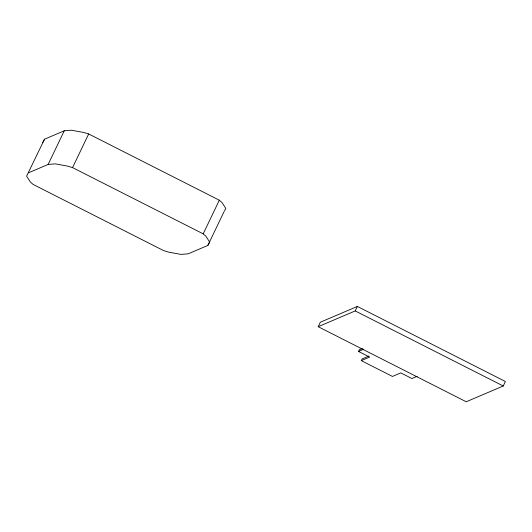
<?xml version="1.0" encoding="UTF-8"?>
<svg xmlns="http://www.w3.org/2000/svg" width="532" height="532" viewBox="0 0 532 532"><rect width="100%" height="100%" fill="white"/><g stroke="black" fill="none" stroke-linecap="round" stroke-linejoin="round"><path stroke-width="0.8" d="M28.415 172.847L48.146 164.435L55.401 163.883L67.611 166.124L72.552 167.607L203.197 233.847L205.944 236.268L209.694 242.113L207.872 245.425L188.148 253.837L180.887 254.389L168.677 252.148L163.736 250.665L33.097 184.424L30.351 182.004L26.6 176.159L44.535 139.198L64.266 130.786L71.527 130.234L83.73 132.475L88.678 133.958L219.317 200.198L222.063 202.619L225.814 208.464L224.358 211.118M48.146 164.435L64.266 130.786M72.552 167.607L88.678 133.958M203.197 233.847L219.317 200.198M207.872 245.425L223.999 211.776M318.189 326.701L320.344 322.212L357.358 306.439L505.4 381.504L503.252 385.993L466.232 401.766L318.189 326.701L355.21 310.927L357.358 306.439M417.241 376.27L411.934 378.531L400.802 372.885L392.463 376.443L361.294 360.636L369.634 357.085L358.502 351.439L359.306 349.757L362.339 348.467M361.294 360.636L362.099 358.954L368.922 356.048M42.72 142.51L44.535 139.198M358.502 351.439L363.808 349.178M355.21 310.927L503.252 385.993"/></g></svg>
